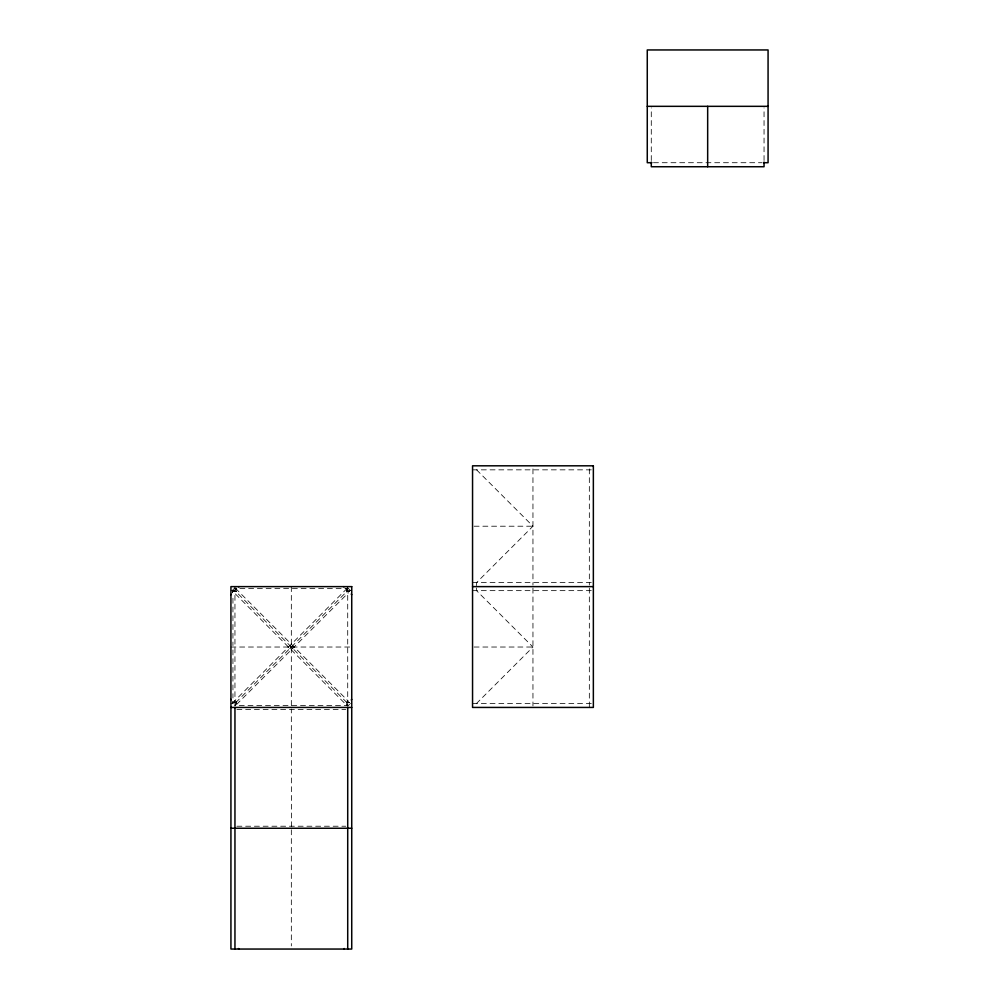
<?xml version="1.0" encoding="UTF-8"?>
<svg xmlns="http://www.w3.org/2000/svg" width="999" height="999" viewBox="0 0 999 999"><rect width="100%" height="100%" fill="white"/><g stroke="black" fill="none" stroke-linecap="round" stroke-linejoin="round"><path stroke-width="0.75" stroke-dasharray="5 3.75" d="M651.286 160.539L651.286 107.88M764.048 160.539L764.048 107.88M232.942 590.646L232.292 592.844A6.494 6.494 0 0 0 232.942 590.646L232.942 592.582M235.402 705.631L236.376 701.985L232.417 703.171A6.494 6.494 0 0 1 236.376 701.985A6.494 6.494 0 0 1 235.402 705.631L348.526 592.682M292.695 645.616L289.872 648.413L292.782 645.629M234.952 587.799L232.105 590.646L347.202 705.744M347.202 588.311L232.105 703.408L234.003 705.306M347.714 706.256L349.613 704.357M476.573 469.842L532.954 526.211L476.573 582.592L476.573 586.625M476.573 587.961L476.573 590.646L532.954 647.027L476.573 703.408L476.573 707.429M234.952 588.636L236.8 588.149A6.494 6.494 0 0 1 234.952 588.636L347.714 588.636A6.494 6.494 0 0 1 345.866 588.149L347.714 588.636M347.714 705.419L346.953 705.544A6.494 6.494 0 0 1 347.714 705.419L234.952 705.419A6.494 6.494 0 0 1 235.714 705.544L234.952 705.419M653.458 162.712L761.875 162.712M472.552 469.842L593.356 469.842M474.1 526.211L532.954 526.211M472.552 582.592L591.808 582.592M230.931 590.646L234.952 590.646L347.714 703.408L351.735 703.408M351.735 590.646L347.714 590.646L234.952 703.408L230.931 703.408M472.552 590.646L593.356 590.646M230.931 647.027L351.735 647.027M474.1 647.027L532.954 647.027M472.552 703.408L591.808 703.408M236.9 709.44L345.766 709.44M236.9 826.223L345.766 826.223M289.872 645.629L292.744 648.388M347.714 587.799L350.562 590.646M235.464 588.311L348.526 701.373M232.942 703.408L232.592 701.91A6.494 6.494 0 0 1 232.942 703.408L232.942 701.46M291.383 826.71L291.333 708.978M589.335 468.906L589.335 585.077M589.335 588.174L589.335 707.429M532.954 468.906L532.954 585.077M532.954 588.174L532.954 705.881M347.714 586.625L347.714 706.093M291.333 586.625L291.333 705.881M291.333 829.794L291.333 945.953M234.952 586.625L234.952 706.093M232.942 598.264L232.942 645.566M232.942 649.937L232.942 697.976M236.376 591.683L232.417 590.884A6.494 6.494 0 0 0 236.376 592.07A6.494 6.494 0 0 0 235.19 588.111L236.376 591.683M346.291 701.985L347.265 705.631A6.494 6.494 0 0 1 346.291 701.985L349.6 702.772A6.494 6.494 0 0 0 346.291 701.985M346.303 591.308L346.665 592.07L349.6 591.283A6.494 6.494 0 0 1 346.291 592.07A6.494 6.494 0 0 1 347.477 588.111L346.303 591.308"/><path stroke-width="1.5" d="M707.667 166.733L707.667 106.331M647.265 106.331L768.069 106.331M651.91 162.712L647.265 162.712L647.265 49.95L768.069 49.95L768.069 162.712L763.423 162.712M472.552 586.625L593.356 586.625M230.931 707.429L351.735 707.429M230.931 828.246L351.735 828.246M764.048 162.088L764.048 166.733L651.286 166.733L651.286 162.088M347.714 707.429L347.714 949.05M234.952 707.429L234.952 949.05M343.681 949.05A6.494 6.494 0 0 1 344.243 948.526M238.424 948.526A6.494 6.494 0 0 1 238.986 949.05M351.735 594.68A6.494 6.494 0 0 1 351.211 594.118M230.931 699.375A6.494 6.494 0 0 1 231.194 699.65M351.211 699.937A6.494 6.494 0 0 1 351.735 699.375M231.194 594.405A6.494 6.494 0 0 1 230.931 594.68M343.956 586.888A6.494 6.494 0 0 1 343.681 586.625M238.986 586.625A6.494 6.494 0 0 1 238.711 586.888M593.356 465.809L472.552 465.809L472.552 707.429L593.356 707.429L593.356 465.809M351.735 586.625L230.931 586.625L230.931 949.05L351.735 949.05L351.735 586.625"/></g></svg>
